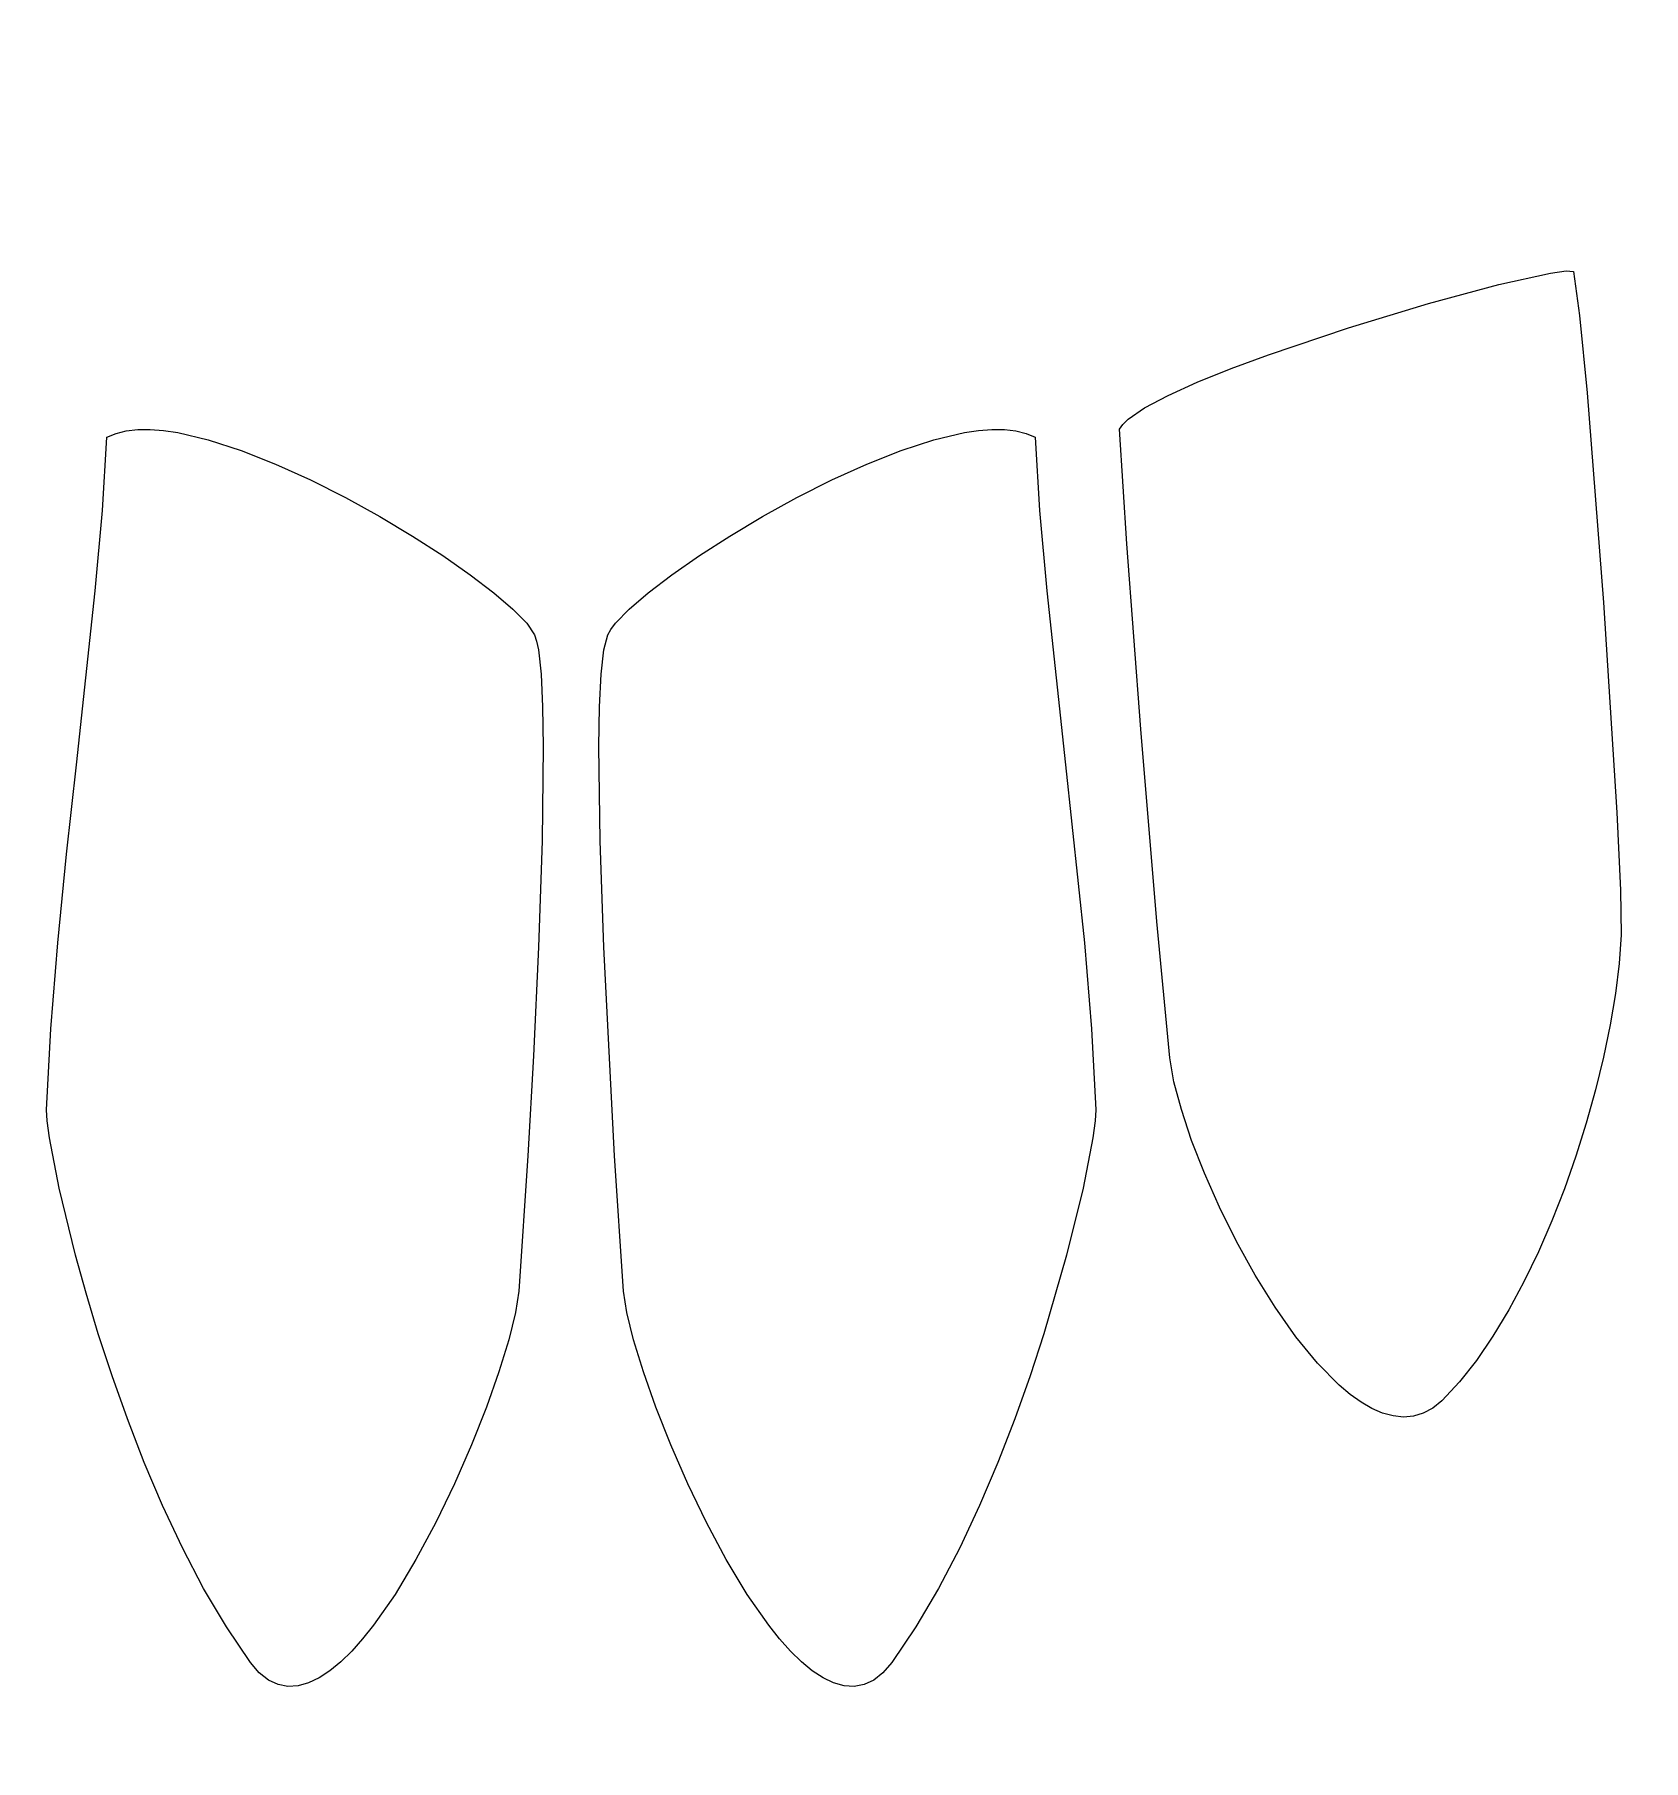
# Model space of a CAD drawing. Header units: millimetres. Extents: x -207 to 189, y -279 to 292.
# Drawn here: x -105.91 to -98.55, y 144.45 to 152.35 of the extents above; entities that cross this region are included whole.
import ezdxf

# ---------------------------------------------------------------- set-up
doc = ezdxf.new("R2010")
doc.units = ezdxf.units.MM
doc.header["$MEASUREMENT"] = 0
doc.layers.add('layer 1', color=7, linetype='Continuous')

msp = doc.modelspace()

# ---------------------------------------------------------------- linework, layer by layer
at = {"layer": 'layer 1', "lineweight": 9}
msp.add_open_spline([(-12.1732, -71.8089), (-12.1732, -71.8089), (-194.0377, -71.8089), (-194.0377, -71.8089), (-194.0377, -71.8089), (-194.0377, -71.8089), (-194.0377, -62.8057), (-194.0377, -62.8057), (-194.0377, -62.8057), (-194.0377, -62.8057), (-188.0357, -62.8057), (-188.0357, -62.8057), (-188.0357, -62.8057), (-188.0357, -62.8057), (-188.0357, -8.7866), (-188.0357, -8.7866), (-188.0357, -8.7866), (-188.0357, -8.7866), (-182.0335, -8.7866), (-182.0335, -8.7866), (-182.0335, -8.7866), (-182.0335, -8.7866), (-182.0335, 57.2368), (-182.0335, 57.2368), (-182.0335, 57.2368), (-182.0335, 57.2368), (-176.0313, 57.2368), (-176.0313, 57.2368), (-176.0313, 57.2368), (-176.0313, 57.2368), (-176.0313, 270.3124), (-176.0313, 270.3124), (-176.0313, 270.3124), (-175.5205, 274.5082), (-172.6642, 278.0508), (-168.6738, 279.445), (-168.6738, 279.445), (-125.8103, 291.5669), (-80.402, 291.5625), (-37.5372, 279.445), (-37.5372, 279.445), (-33.5462, 278.0527), (-30.6926, 274.508), (-30.1796, 270.3124), (-30.1796, 270.3124), (-30.1796, 270.3124), (-30.1796, 57.2368), (-30.1796, 57.2368), (-30.1796, 57.2368), (-30.1796, 57.2368), (-24.1774, 57.2368), (-24.1774, 57.2368), (-24.1774, 57.2368), (-24.1774, 57.2368), (-24.1774, -8.7866), (-24.1774, -8.7866), (-24.1774, -8.7866), (-24.1774, -8.7866), (-18.1754, -8.7866), (-18.1754, -8.7866), (-18.1754, -8.7866), (-18.1754, -8.7866), (-18.1754, -62.8057), (-18.1754, -62.8057), (-18.1754, -62.8057), (-18.1754, -62.8057), (-12.1732, -62.8057), (-12.1732, -62.8057), (-12.1732, -62.8057), (-12.1732, -62.8057), (-12.1732, -71.8089), (-12.1732, -71.8089)], degree=3, knots=[0, 0, 0, 0, 0.052632, 0.052632, 0.052632, 0.052632, 0.105263, 0.105263, 0.105263, 0.105263, 0.157895, 0.157895, 0.157895, 0.157895, 0.210526, 0.210526, 0.210526, 0.210526, 0.263158, 0.263158, 0.263158, 0.263158, 0.315789, 0.315789, 0.315789, 0.315789, 0.368421, 0.368421, 0.368421, 0.368421, 0.421053, 0.421053, 0.421053, 0.421053, 0.473684, 0.473684, 0.473684, 0.473684, 0.526316, 0.526316, 0.526316, 0.526316, 0.578947, 0.578947, 0.578947, 0.578947, 0.631579, 0.631579, 0.631579, 0.631579, 0.684211, 0.684211, 0.684211, 0.684211, 0.736842, 0.736842, 0.736842, 0.736842, 0.789474, 0.789474, 0.789474, 0.789474, 0.842105, 0.842105, 0.842105, 0.842105, 0.894737, 0.894737, 0.894737, 0.894737, 1, 1, 1, 1], dxfattribs=at)
at = {"layer": 'layer 1', "color": 5, "lineweight": 9}
for points, knots in [([(-100.9459, 150.5418), (-100.9459, 150.5418), (-100.9127, 150.0174), (-100.9127, 150.0174), (-100.9127, 150.0174), (-100.9127, 150.0174), (-100.8485, 149.1702), (-100.8485, 149.1702), (-100.8485, 149.1702), (-100.8485, 149.1702), (-100.7755, 148.29), (-100.7755, 148.29), (-100.7755, 148.29), (-100.7755, 148.29), (-100.7162, 147.6672), (-100.7162, 147.6672), (-100.7162, 147.6672), (-100.7162, 147.6672), (-100.6971, 147.5573), (-100.6971, 147.5573), (-100.6971, 147.5573), (-100.6971, 147.5573), (-100.6633, 147.43), (-100.6633, 147.43), (-100.6633, 147.43), (-100.6633, 147.43), (-100.6161, 147.2891), (-100.6161, 147.2891), (-100.6161, 147.2891), (-100.6161, 147.2891), (-100.5574, 147.1389), (-100.5574, 147.1389), (-100.5574, 147.1389), (-100.5574, 147.1389), (-100.4884, 146.9836), (-100.4884, 146.9836), (-100.4884, 146.9836), (-100.4884, 146.9836), (-100.4106, 146.8269), (-100.4106, 146.8269), (-100.4106, 146.8269), (-100.4106, 146.8269), (-100.3254, 146.673), (-100.3254, 146.673), (-100.3254, 146.673), (-100.3254, 146.673), (-100.2344, 146.5264), (-100.2344, 146.5264), (-100.2344, 146.5264), (-100.2344, 146.5264), (-100.1391, 146.3907), (-100.1391, 146.3907), (-100.1391, 146.3907), (-100.1391, 146.3907), (-100.0408, 146.2705), (-100.0408, 146.2705), (-100.0408, 146.2705), (-100.0408, 146.2705), (-99.9411, 146.1696), (-99.9411, 146.1696), (-99.9411, 146.1696), (-99.9411, 146.1696), (-99.891, 146.1276), (-99.891, 146.1276), (-99.891, 146.1276), (-99.891, 146.1276), (-99.8413, 146.092), (-99.8413, 146.092), (-99.8413, 146.092), (-99.8413, 146.092), (-99.7918, 146.0634), (-99.7918, 146.0634), (-99.7918, 146.0634), (-99.7918, 146.0634), (-99.7429, 146.0422), (-99.7429, 146.0422), (-99.7429, 146.0422), (-99.7429, 146.0422), (-99.6949, 146.0288), (-99.6949, 146.0288), (-99.6949, 146.0288), (-99.6949, 146.0288), (-99.6477, 146.0238), (-99.6477, 146.0238), (-99.6477, 146.0238), (-99.6477, 146.0238), (-99.6015, 146.0278), (-99.6015, 146.0278), (-99.6015, 146.0278), (-99.6015, 146.0278), (-99.5568, 146.0414), (-99.5568, 146.0414), (-99.5568, 146.0414), (-99.5568, 146.0414), (-99.5134, 146.0647), (-99.5134, 146.0647), (-99.5134, 146.0647), (-99.5134, 146.0647), (-99.4715, 146.0987), (-99.4715, 146.0987), (-99.4715, 146.0987), (-99.4715, 146.0987), (-99.3913, 146.1843), (-99.3913, 146.1843), (-99.3913, 146.1843), (-99.3913, 146.1843), (-99.3131, 146.2831), (-99.3131, 146.2831), (-99.3131, 146.2831), (-99.3131, 146.2831), (-99.2376, 146.3932), (-99.2376, 146.3932), (-99.2376, 146.3932), (-99.2376, 146.3932), (-99.165, 146.5136), (-99.165, 146.5136), (-99.165, 146.5136), (-99.165, 146.5136), (-99.0958, 146.6426), (-99.0958, 146.6426), (-99.0958, 146.6426), (-99.0958, 146.6426), (-99.0301, 146.7789), (-99.0301, 146.7789), (-99.0301, 146.7789), (-99.0301, 146.7789), (-98.9683, 146.9211), (-98.9683, 146.9211), (-98.9683, 146.9211), (-98.9683, 146.9211), (-98.911, 147.0677), (-98.911, 147.0677), (-98.911, 147.0677), (-98.911, 147.0677), (-98.8582, 147.2173), (-98.8582, 147.2173), (-98.8582, 147.2173), (-98.8582, 147.2173), (-98.8107, 147.3687), (-98.8107, 147.3687), (-98.8107, 147.3687), (-98.8107, 147.3687), (-98.7684, 147.52), (-98.7684, 147.52), (-98.7684, 147.52), (-98.7684, 147.52), (-98.7319, 147.67), (-98.7319, 147.67), (-98.7319, 147.67), (-98.7319, 147.67), (-98.7015, 147.8176), (-98.7015, 147.8176), (-98.7015, 147.8176), (-98.7015, 147.8176), (-98.6776, 147.9609), (-98.6776, 147.9609), (-98.6776, 147.9609), (-98.6776, 147.9609), (-98.6606, 148.0987), (-98.6606, 148.0987), (-98.6606, 148.0987), (-98.6606, 148.0987), (-98.6507, 148.2296), (-98.6507, 148.2296), (-98.6507, 148.2296), (-98.6507, 148.2296), (-98.6536, 148.4343), (-98.6536, 148.4343), (-98.6536, 148.4343), (-98.6536, 148.4343), (-98.6704, 148.7896), (-98.6704, 148.7896), (-98.6704, 148.7896), (-98.6704, 148.7896), (-98.7319, 149.7503), (-98.7319, 149.7503), (-98.7319, 149.7503), (-98.7319, 149.7503), (-98.8072, 150.7093), (-98.8072, 150.7093), (-98.8072, 150.7093), (-98.8072, 150.7093), (-98.8416, 151.0622), (-98.8416, 151.0622), (-98.8416, 151.0622), (-98.8416, 151.0622), (-98.8688, 151.2639), (-98.8688, 151.2639), (-98.8688, 151.2639), (-98.8688, 151.2639), (-98.9032, 151.2663), (-98.9032, 151.2663), (-98.9032, 151.2663), (-98.9032, 151.2663), (-98.975, 151.2562), (-98.975, 151.2562), (-98.975, 151.2562), (-98.975, 151.2562), (-99.2105, 151.2035), (-99.2105, 151.2035), (-99.2105, 151.2035), (-99.2105, 151.2035), (-99.5325, 151.1165), (-99.5325, 151.1165), (-99.5325, 151.1165), (-99.5325, 151.1165), (-99.8983, 151.006), (-99.8983, 151.006), (-99.8983, 151.006), (-99.8983, 151.006), (-100.2652, 150.8826), (-100.2652, 150.8826), (-100.2652, 150.8826), (-100.2652, 150.8826), (-100.4357, 150.8193), (-100.4357, 150.8193), (-100.4357, 150.8193), (-100.4357, 150.8193), (-100.5907, 150.7568), (-100.5907, 150.7568), (-100.5907, 150.7568), (-100.5907, 150.7568), (-100.7242, 150.6966), (-100.7242, 150.6966), (-100.7242, 150.6966), (-100.7242, 150.6966), (-100.8317, 150.6397), (-100.8317, 150.6397), (-100.8317, 150.6397), (-100.8317, 150.6397), (-100.9073, 150.5877), (-100.9073, 150.5877), (-100.9073, 150.5877), (-100.9073, 150.5877), (-100.9316, 150.5638), (-100.9316, 150.5638), (-100.9316, 150.5638), (-100.9316, 150.5638), (-100.9459, 150.5418), (-100.9459, 150.5418)], [0, 0, 0, 0, 0.016393, 0.016393, 0.016393, 0.016393, 0.032787, 0.032787, 0.032787, 0.032787, 0.04918, 0.04918, 0.04918, 0.04918, 0.065574, 0.065574, 0.065574, 0.065574, 0.081967, 0.081967, 0.081967, 0.081967, 0.098361, 0.098361, 0.098361, 0.098361, 0.114754, 0.114754, 0.114754, 0.114754, 0.131148, 0.131148, 0.131148, 0.131148, 0.147541, 0.147541, 0.147541, 0.147541, 0.163934, 0.163934, 0.163934, 0.163934, 0.180328, 0.180328, 0.180328, 0.180328, 0.196721, 0.196721, 0.196721, 0.196721, 0.213115, 0.213115, 0.213115, 0.213115, 0.229508, 0.229508, 0.229508, 0.229508, 0.245902, 0.245902, 0.245902, 0.245902, 0.262295, 0.262295, 0.262295, 0.262295, 0.278689, 0.278689, 0.278689, 0.278689, 0.295082, 0.295082, 0.295082, 0.295082, 0.311475, 0.311475, 0.311475, 0.311475, 0.327869, 0.327869, 0.327869, 0.327869, 0.344262, 0.344262, 0.344262, 0.344262, 0.360656, 0.360656, 0.360656, 0.360656, 0.377049, 0.377049, 0.377049, 0.377049, 0.393443, 0.393443, 0.393443, 0.393443, 0.409836, 0.409836, 0.409836, 0.409836, 0.42623, 0.42623, 0.42623, 0.42623, 0.442623, 0.442623, 0.442623, 0.442623, 0.459016, 0.459016, 0.459016, 0.459016, 0.47541, 0.47541, 0.47541, 0.47541, 0.491803, 0.491803, 0.491803, 0.491803, 0.508197, 0.508197, 0.508197, 0.508197, 0.52459, 0.52459, 0.52459, 0.52459, 0.540984, 0.540984, 0.540984, 0.540984, 0.557377, 0.557377, 0.557377, 0.557377, 0.57377, 0.57377, 0.57377, 0.57377, 0.590164, 0.590164, 0.590164, 0.590164, 0.606557, 0.606557, 0.606557, 0.606557, 0.622951, 0.622951, 0.622951, 0.622951, 0.639344, 0.639344, 0.639344, 0.639344, 0.655738, 0.655738, 0.655738, 0.655738, 0.672131, 0.672131, 0.672131, 0.672131, 0.688525, 0.688525, 0.688525, 0.688525, 0.704918, 0.704918, 0.704918, 0.704918, 0.721311, 0.721311, 0.721311, 0.721311, 0.737705, 0.737705, 0.737705, 0.737705, 0.754098, 0.754098, 0.754098, 0.754098, 0.770492, 0.770492, 0.770492, 0.770492, 0.786885, 0.786885, 0.786885, 0.786885, 0.803279, 0.803279, 0.803279, 0.803279, 0.819672, 0.819672, 0.819672, 0.819672, 0.836066, 0.836066, 0.836066, 0.836066, 0.852459, 0.852459, 0.852459, 0.852459, 0.868852, 0.868852, 0.868852, 0.868852, 0.885246, 0.885246, 0.885246, 0.885246, 0.901639, 0.901639, 0.901639, 0.901639, 0.918033, 0.918033, 0.918033, 0.918033, 0.934426, 0.934426, 0.934426, 0.934426, 0.95082, 0.95082, 0.95082, 0.95082, 0.967213, 0.967213, 0.967213, 0.967213, 1, 1, 1, 1]), ([(-105.5782, 150.5053), (-105.5782, 150.5053), (-105.5987, 150.1701), (-105.5987, 150.1701), (-105.5987, 150.1701), (-105.5987, 150.1701), (-105.6316, 149.8028), (-105.6316, 149.8028), (-105.6316, 149.8028), (-105.6316, 149.8028), (-105.7178, 149.0078), (-105.7178, 149.0078), (-105.7178, 149.0078), (-105.7178, 149.0078), (-105.7627, 148.5983), (-105.7627, 148.5983), (-105.7627, 148.5983), (-105.7627, 148.5983), (-105.8034, 148.1927), (-105.8034, 148.1927), (-105.8034, 148.1927), (-105.8034, 148.1927), (-105.8355, 147.8), (-105.8355, 147.8), (-105.8355, 147.8), (-105.8355, 147.8), (-105.8548, 147.4294), (-105.8548, 147.4294), (-105.8548, 147.4294), (-105.8548, 147.4294), (-105.8521, 147.379), (-105.8521, 147.379), (-105.8521, 147.379), (-105.8521, 147.379), (-105.8414, 147.3006), (-105.8414, 147.3006), (-105.8414, 147.3006), (-105.8414, 147.3006), (-105.7969, 147.0713), (-105.7969, 147.0713), (-105.7969, 147.0713), (-105.7969, 147.0713), (-105.7222, 146.7649), (-105.7222, 146.7649), (-105.7222, 146.7649), (-105.7222, 146.7649), (-105.6736, 146.5901), (-105.6736, 146.5901), (-105.6736, 146.5901), (-105.6736, 146.5901), (-105.6178, 146.4051), (-105.6178, 146.4051), (-105.6178, 146.4051), (-105.6178, 146.4051), (-105.5549, 146.2124), (-105.5549, 146.2124), (-105.5549, 146.2124), (-105.5549, 146.2124), (-105.485, 146.0152), (-105.485, 146.0152), (-105.485, 146.0152), (-105.485, 146.0152), (-105.408, 145.8165), (-105.408, 145.8165), (-105.408, 145.8165), (-105.408, 145.8165), (-105.3241, 145.619), (-105.3241, 145.619), (-105.3241, 145.619), (-105.3241, 145.619), (-105.2335, 145.4258), (-105.2335, 145.4258), (-105.2335, 145.4258), (-105.2335, 145.4258), (-105.136, 145.2399), (-105.136, 145.2399), (-105.136, 145.2399), (-105.136, 145.2399), (-105.0322, 145.0639), (-105.0322, 145.0639), (-105.0322, 145.0639), (-105.0322, 145.0639), (-104.9218, 144.9012), (-104.9218, 144.9012), (-104.9218, 144.9012), (-104.9218, 144.9012), (-104.8815, 144.8544), (-104.8815, 144.8544), (-104.8815, 144.8544), (-104.8815, 144.8544), (-104.8392, 144.821), (-104.8392, 144.821), (-104.8392, 144.821), (-104.8392, 144.821), (-104.7955, 144.8003), (-104.7955, 144.8003), (-104.7955, 144.8003), (-104.7955, 144.8003), (-104.7502, 144.7915), (-104.7502, 144.7915), (-104.7502, 144.7915), (-104.7502, 144.7915), (-104.7035, 144.7942), (-104.7035, 144.7942), (-104.7035, 144.7942), (-104.7035, 144.7942), (-104.656, 144.8076), (-104.656, 144.8076), (-104.656, 144.8076), (-104.656, 144.8076), (-104.6074, 144.8307), (-104.6074, 144.8307), (-104.6074, 144.8307), (-104.6074, 144.8307), (-104.5581, 144.8632), (-104.5581, 144.8632), (-104.5581, 144.8632), (-104.5581, 144.8632), (-104.5086, 144.9043), (-104.5086, 144.9043), (-104.5086, 144.9043), (-104.5086, 144.9043), (-104.4585, 144.953), (-104.4585, 144.953), (-104.4585, 144.953), (-104.4585, 144.953), (-104.4087, 145.009), (-104.4087, 145.009), (-104.4087, 145.009), (-104.4087, 145.009), (-104.3588, 145.0713), (-104.3588, 145.0713), (-104.3588, 145.0713), (-104.3588, 145.0713), (-104.2602, 145.2127), (-104.2602, 145.2127), (-104.2602, 145.2127), (-104.2602, 145.2127), (-104.1646, 145.3716), (-104.1646, 145.3716), (-104.1646, 145.3716), (-104.1646, 145.3716), (-104.0734, 145.5422), (-104.0734, 145.5422), (-104.0734, 145.5422), (-104.0734, 145.5422), (-103.9882, 145.719), (-103.9882, 145.719), (-103.9882, 145.719), (-103.9882, 145.719), (-103.9108, 145.8965), (-103.9108, 145.8965), (-103.9108, 145.8965), (-103.9108, 145.8965), (-103.8426, 146.0691), (-103.8426, 146.0691), (-103.8426, 146.0691), (-103.8426, 146.0691), (-103.7853, 146.2314), (-103.7853, 146.2314), (-103.7853, 146.2314), (-103.7853, 146.2314), (-103.7405, 146.3774), (-103.7405, 146.3774), (-103.7405, 146.3774), (-103.7405, 146.3774), (-103.7096, 146.5018), (-103.7096, 146.5018), (-103.7096, 146.5018), (-103.7096, 146.5018), (-103.6945, 146.5991), (-103.6945, 146.5991), (-103.6945, 146.5991), (-103.6945, 146.5991), (-103.6524, 147.2181), (-103.6524, 147.2181), (-103.6524, 147.2181), (-103.6524, 147.2181), (-103.6268, 147.6767), (-103.6268, 147.6767), (-103.6268, 147.6767), (-103.6268, 147.6767), (-103.6037, 148.1728), (-103.6037, 148.1728), (-103.6037, 148.1728), (-103.6037, 148.1728), (-103.5875, 148.66), (-103.5875, 148.66), (-103.5875, 148.66), (-103.5875, 148.66), (-103.5823, 149.0915), (-103.5823, 149.0915), (-103.5823, 149.0915), (-103.5823, 149.0915), (-103.5852, 149.2719), (-103.5852, 149.2719), (-103.5852, 149.2719), (-103.5852, 149.2719), (-103.5926, 149.421), (-103.5926, 149.421), (-103.5926, 149.421), (-103.5926, 149.421), (-103.6047, 149.533), (-103.6047, 149.533), (-103.6047, 149.533), (-103.6047, 149.533), (-103.6129, 149.5731), (-103.6129, 149.5731), (-103.6129, 149.5731), (-103.6129, 149.5731), (-103.6224, 149.602), (-103.6224, 149.602), (-103.6224, 149.602), (-103.6224, 149.602), (-103.6578, 149.6543), (-103.6578, 149.6543), (-103.6578, 149.6543), (-103.6578, 149.6543), (-103.7209, 149.7193), (-103.7209, 149.7193), (-103.7209, 149.7193), (-103.7209, 149.7193), (-103.8082, 149.7944), (-103.8082, 149.7944), (-103.8082, 149.7944), (-103.8082, 149.7944), (-103.9162, 149.8768), (-103.9162, 149.8768), (-103.9162, 149.8768), (-103.9162, 149.8768), (-104.0415, 149.9641), (-104.0415, 149.9641), (-104.0415, 149.9641), (-104.0415, 149.9641), (-104.1809, 150.0537), (-104.1809, 150.0537), (-104.1809, 150.0537), (-104.1809, 150.0537), (-104.3305, 150.143), (-104.3305, 150.143), (-104.3305, 150.143), (-104.3305, 150.143), (-104.4872, 150.2292), (-104.4872, 150.2292), (-104.4872, 150.2292), (-104.4872, 150.2292), (-104.6475, 150.31), (-104.6475, 150.31), (-104.6475, 150.31), (-104.6475, 150.31), (-104.8079, 150.3828), (-104.8079, 150.3828), (-104.8079, 150.3828), (-104.8079, 150.3828), (-104.9648, 150.4449), (-104.9648, 150.4449), (-104.9648, 150.4449), (-104.9648, 150.4449), (-105.1148, 150.4939), (-105.1148, 150.4939), (-105.1148, 150.4939), (-105.1148, 150.4939), (-105.2547, 150.5269), (-105.2547, 150.5269), (-105.2547, 150.5269), (-105.2547, 150.5269), (-105.3197, 150.5367), (-105.3197, 150.5367), (-105.3197, 150.5367), (-105.3197, 150.5367), (-105.3808, 150.5415), (-105.3808, 150.5415), (-105.3808, 150.5415), (-105.3808, 150.5415), (-105.4378, 150.5411), (-105.4378, 150.5411), (-105.4378, 150.5411), (-105.4378, 150.5411), (-105.49, 150.5352), (-105.49, 150.5352), (-105.49, 150.5352), (-105.49, 150.5352), (-105.5368, 150.5233), (-105.5368, 150.5233), (-105.5368, 150.5233), (-105.5368, 150.5233), (-105.5782, 150.5053), (-105.5782, 150.5053)], [0, 0, 0, 0, 0.013699, 0.013699, 0.013699, 0.013699, 0.027397, 0.027397, 0.027397, 0.027397, 0.041096, 0.041096, 0.041096, 0.041096, 0.054795, 0.054795, 0.054795, 0.054795, 0.068493, 0.068493, 0.068493, 0.068493, 0.082192, 0.082192, 0.082192, 0.082192, 0.09589, 0.09589, 0.09589, 0.09589, 0.109589, 0.109589, 0.109589, 0.109589, 0.123288, 0.123288, 0.123288, 0.123288, 0.136986, 0.136986, 0.136986, 0.136986, 0.150685, 0.150685, 0.150685, 0.150685, 0.164384, 0.164384, 0.164384, 0.164384, 0.178082, 0.178082, 0.178082, 0.178082, 0.191781, 0.191781, 0.191781, 0.191781, 0.205479, 0.205479, 0.205479, 0.205479, 0.219178, 0.219178, 0.219178, 0.219178, 0.232877, 0.232877, 0.232877, 0.232877, 0.246575, 0.246575, 0.246575, 0.246575, 0.260274, 0.260274, 0.260274, 0.260274, 0.273973, 0.273973, 0.273973, 0.273973, 0.287671, 0.287671, 0.287671, 0.287671, 0.30137, 0.30137, 0.30137, 0.30137, 0.315068, 0.315068, 0.315068, 0.315068, 0.328767, 0.328767, 0.328767, 0.328767, 0.342466, 0.342466, 0.342466, 0.342466, 0.356164, 0.356164, 0.356164, 0.356164, 0.369863, 0.369863, 0.369863, 0.369863, 0.383562, 0.383562, 0.383562, 0.383562, 0.39726, 0.39726, 0.39726, 0.39726, 0.410959, 0.410959, 0.410959, 0.410959, 0.424658, 0.424658, 0.424658, 0.424658, 0.438356, 0.438356, 0.438356, 0.438356, 0.452055, 0.452055, 0.452055, 0.452055, 0.465753, 0.465753, 0.465753, 0.465753, 0.479452, 0.479452, 0.479452, 0.479452, 0.493151, 0.493151, 0.493151, 0.493151, 0.506849, 0.506849, 0.506849, 0.506849, 0.520548, 0.520548, 0.520548, 0.520548, 0.534247, 0.534247, 0.534247, 0.534247, 0.547945, 0.547945, 0.547945, 0.547945, 0.561644, 0.561644, 0.561644, 0.561644, 0.575342, 0.575342, 0.575342, 0.575342, 0.589041, 0.589041, 0.589041, 0.589041, 0.60274, 0.60274, 0.60274, 0.60274, 0.616438, 0.616438, 0.616438, 0.616438, 0.630137, 0.630137, 0.630137, 0.630137, 0.643836, 0.643836, 0.643836, 0.643836, 0.657534, 0.657534, 0.657534, 0.657534, 0.671233, 0.671233, 0.671233, 0.671233, 0.684932, 0.684932, 0.684932, 0.684932, 0.69863, 0.69863, 0.69863, 0.69863, 0.712329, 0.712329, 0.712329, 0.712329, 0.726027, 0.726027, 0.726027, 0.726027, 0.739726, 0.739726, 0.739726, 0.739726, 0.753425, 0.753425, 0.753425, 0.753425, 0.767123, 0.767123, 0.767123, 0.767123, 0.780822, 0.780822, 0.780822, 0.780822, 0.794521, 0.794521, 0.794521, 0.794521, 0.808219, 0.808219, 0.808219, 0.808219, 0.821918, 0.821918, 0.821918, 0.821918, 0.835616, 0.835616, 0.835616, 0.835616, 0.849315, 0.849315, 0.849315, 0.849315, 0.863014, 0.863014, 0.863014, 0.863014, 0.876712, 0.876712, 0.876712, 0.876712, 0.890411, 0.890411, 0.890411, 0.890411, 0.90411, 0.90411, 0.90411, 0.90411, 0.917808, 0.917808, 0.917808, 0.917808, 0.931507, 0.931507, 0.931507, 0.931507, 0.945205, 0.945205, 0.945205, 0.945205, 0.958904, 0.958904, 0.958904, 0.958904, 0.972603, 0.972603, 0.972603, 0.972603, 1, 1, 1, 1]), ([(-101.3324, 150.5053), (-101.3324, 150.5053), (-101.3736, 150.5233), (-101.3736, 150.5233), (-101.3736, 150.5233), (-101.3736, 150.5233), (-101.4207, 150.5352), (-101.4207, 150.5352), (-101.4207, 150.5352), (-101.4207, 150.5352), (-101.4728, 150.5411), (-101.4728, 150.5411), (-101.4728, 150.5411), (-101.4728, 150.5411), (-101.5296, 150.5415), (-101.5296, 150.5415), (-101.5296, 150.5415), (-101.5296, 150.5415), (-101.5907, 150.5367), (-101.5907, 150.5367), (-101.5907, 150.5367), (-101.5907, 150.5367), (-101.6557, 150.5269), (-101.6557, 150.5269), (-101.6557, 150.5269), (-101.6557, 150.5269), (-101.7954, 150.4939), (-101.7954, 150.4939), (-101.7954, 150.4939), (-101.7954, 150.4939), (-101.9454, 150.4449), (-101.9454, 150.4449), (-101.9454, 150.4449), (-101.9454, 150.4449), (-102.1023, 150.3828), (-102.1023, 150.3828), (-102.1023, 150.3828), (-102.1023, 150.3828), (-102.2625, 150.31), (-102.2625, 150.31), (-102.2625, 150.31), (-102.2625, 150.31), (-102.4226, 150.2292), (-102.4226, 150.2292), (-102.4226, 150.2292), (-102.4226, 150.2292), (-102.5794, 150.143), (-102.5794, 150.143), (-102.5794, 150.143), (-102.5794, 150.143), (-102.729, 150.0537), (-102.729, 150.0537), (-102.729, 150.0537), (-102.729, 150.0537), (-102.8683, 149.9641), (-102.8683, 149.9641), (-102.8683, 149.9641), (-102.8683, 149.9641), (-102.9937, 149.8768), (-102.9937, 149.8768), (-102.9937, 149.8768), (-102.9937, 149.8768), (-103.1017, 149.7944), (-103.1017, 149.7944), (-103.1017, 149.7944), (-103.1017, 149.7944), (-103.189, 149.7193), (-103.189, 149.7193), (-103.189, 149.7193), (-103.189, 149.7193), (-103.2521, 149.6543), (-103.2521, 149.6543), (-103.2521, 149.6543), (-103.2521, 149.6543), (-103.2735, 149.6264), (-103.2735, 149.6264), (-103.2735, 149.6264), (-103.2735, 149.6264), (-103.2876, 149.602), (-103.2876, 149.602), (-103.2876, 149.602), (-103.2876, 149.602), (-103.3052, 149.533), (-103.3052, 149.533), (-103.3052, 149.533), (-103.3052, 149.533), (-103.3172, 149.421), (-103.3172, 149.421), (-103.3172, 149.421), (-103.3172, 149.421), (-103.3245, 149.2719), (-103.3245, 149.2719), (-103.3245, 149.2719), (-103.3245, 149.2719), (-103.3274, 149.0915), (-103.3274, 149.0915), (-103.3274, 149.0915), (-103.3274, 149.0915), (-103.322, 148.66), (-103.322, 148.66), (-103.322, 148.66), (-103.322, 148.66), (-103.3058, 148.1728), (-103.3058, 148.1728), (-103.3058, 148.1728), (-103.3058, 148.1728), (-103.257, 147.2181), (-103.257, 147.2181), (-103.257, 147.2181), (-103.257, 147.2181), (-103.2156, 146.5991), (-103.2156, 146.5991), (-103.2156, 146.5991), (-103.2156, 146.5991), (-103.2003, 146.5018), (-103.2003, 146.5018), (-103.2003, 146.5018), (-103.2003, 146.5018), (-103.1693, 146.3774), (-103.1693, 146.3774), (-103.1693, 146.3774), (-103.1693, 146.3774), (-103.1244, 146.2314), (-103.1244, 146.2314), (-103.1244, 146.2314), (-103.1244, 146.2314), (-103.0671, 146.0691), (-103.0671, 146.0691), (-103.0671, 146.0691), (-103.0671, 146.0691), (-102.9988, 145.8965), (-102.9988, 145.8965), (-102.9988, 145.8965), (-102.9988, 145.8965), (-102.9214, 145.719), (-102.9214, 145.719), (-102.9214, 145.719), (-102.9214, 145.719), (-102.8362, 145.5422), (-102.8362, 145.5422), (-102.8362, 145.5422), (-102.8362, 145.5422), (-102.745, 145.3716), (-102.745, 145.3716), (-102.745, 145.3716), (-102.745, 145.3716), (-102.6495, 145.2127), (-102.6495, 145.2127), (-102.6495, 145.2127), (-102.6495, 145.2127), (-102.5509, 145.0713), (-102.5509, 145.0713), (-102.5509, 145.0713), (-102.5509, 145.0713), (-102.501, 145.009), (-102.501, 145.009), (-102.501, 145.009), (-102.501, 145.009), (-102.4511, 144.953), (-102.4511, 144.953), (-102.4511, 144.953), (-102.4511, 144.953), (-102.4012, 144.9043), (-102.4012, 144.9043), (-102.4012, 144.9043), (-102.4012, 144.9043), (-102.3515, 144.8632), (-102.3515, 144.8632), (-102.3515, 144.8632), (-102.3515, 144.8632), (-102.3024, 144.8307), (-102.3024, 144.8307), (-102.3024, 144.8307), (-102.3024, 144.8307), (-102.2539, 144.8076), (-102.2539, 144.8076), (-102.2539, 144.8076), (-102.2539, 144.8076), (-102.2063, 144.7942), (-102.2063, 144.7942), (-102.2063, 144.7942), (-102.2063, 144.7942), (-102.1597, 144.7915), (-102.1597, 144.7915), (-102.1597, 144.7915), (-102.1597, 144.7915), (-102.1144, 144.8003), (-102.1144, 144.8003), (-102.1144, 144.8003), (-102.1144, 144.8003), (-102.0704, 144.821), (-102.0704, 144.821), (-102.0704, 144.821), (-102.0704, 144.821), (-102.0284, 144.8544), (-102.0284, 144.8544), (-102.0284, 144.8544), (-102.0284, 144.8544), (-101.9881, 144.9012), (-101.9881, 144.9012), (-101.9881, 144.9012), (-101.9881, 144.9012), (-101.8778, 145.0639), (-101.8778, 145.0639), (-101.8778, 145.0639), (-101.8778, 145.0639), (-101.774, 145.2399), (-101.774, 145.2399), (-101.774, 145.2399), (-101.774, 145.2399), (-101.6767, 145.4258), (-101.6767, 145.4258), (-101.6767, 145.4258), (-101.6767, 145.4258), (-101.5862, 145.619), (-101.5862, 145.619), (-101.5862, 145.619), (-101.5862, 145.619), (-101.5023, 145.8165), (-101.5023, 145.8165), (-101.5023, 145.8165), (-101.5023, 145.8165), (-101.4252, 146.0152), (-101.4252, 146.0152), (-101.4252, 146.0152), (-101.4252, 146.0152), (-101.3553, 146.2124), (-101.3553, 146.2124), (-101.3553, 146.2124), (-101.3553, 146.2124), (-101.2924, 146.4051), (-101.2924, 146.4051), (-101.2924, 146.4051), (-101.2924, 146.4051), (-101.1881, 146.7649), (-101.1881, 146.7649), (-101.1881, 146.7649), (-101.1881, 146.7649), (-101.1132, 147.0713), (-101.1132, 147.0713), (-101.1132, 147.0713), (-101.1132, 147.0713), (-101.0684, 147.3006), (-101.0684, 147.3006), (-101.0684, 147.3006), (-101.0684, 147.3006), (-101.0577, 147.379), (-101.0577, 147.379), (-101.0577, 147.379), (-101.0577, 147.379), (-101.0549, 147.4294), (-101.0549, 147.4294), (-101.0549, 147.4294), (-101.0549, 147.4294), (-101.0744, 147.8), (-101.0744, 147.8), (-101.0744, 147.8), (-101.0744, 147.8), (-101.1067, 148.1927), (-101.1067, 148.1927), (-101.1067, 148.1927), (-101.1067, 148.1927), (-101.1927, 149.0078), (-101.1927, 149.0078), (-101.1927, 149.0078), (-101.1927, 149.0078), (-101.279, 149.8028), (-101.279, 149.8028), (-101.279, 149.8028), (-101.279, 149.8028), (-101.3119, 150.1701), (-101.3119, 150.1701), (-101.3119, 150.1701), (-101.3119, 150.1701), (-101.3324, 150.5053), (-101.3324, 150.5053)], [0, 0, 0, 0, 0.014286, 0.014286, 0.014286, 0.014286, 0.028571, 0.028571, 0.028571, 0.028571, 0.042857, 0.042857, 0.042857, 0.042857, 0.057143, 0.057143, 0.057143, 0.057143, 0.071429, 0.071429, 0.071429, 0.071429, 0.085714, 0.085714, 0.085714, 0.085714, 0.1, 0.1, 0.1, 0.1, 0.114286, 0.114286, 0.114286, 0.114286, 0.128571, 0.128571, 0.128571, 0.128571, 0.142857, 0.142857, 0.142857, 0.142857, 0.157143, 0.157143, 0.157143, 0.157143, 0.171429, 0.171429, 0.171429, 0.171429, 0.185714, 0.185714, 0.185714, 0.185714, 0.2, 0.2, 0.2, 0.2, 0.214286, 0.214286, 0.214286, 0.214286, 0.228571, 0.228571, 0.228571, 0.228571, 0.242857, 0.242857, 0.242857, 0.242857, 0.257143, 0.257143, 0.257143, 0.257143, 0.271429, 0.271429, 0.271429, 0.271429, 0.285714, 0.285714, 0.285714, 0.285714, 0.3, 0.3, 0.3, 0.3, 0.314286, 0.314286, 0.314286, 0.314286, 0.328571, 0.328571, 0.328571, 0.328571, 0.342857, 0.342857, 0.342857, 0.342857, 0.357143, 0.357143, 0.357143, 0.357143, 0.371429, 0.371429, 0.371429, 0.371429, 0.385714, 0.385714, 0.385714, 0.385714, 0.4, 0.4, 0.4, 0.4, 0.414286, 0.414286, 0.414286, 0.414286, 0.428571, 0.428571, 0.428571, 0.428571, 0.442857, 0.442857, 0.442857, 0.442857, 0.457143, 0.457143, 0.457143, 0.457143, 0.471429, 0.471429, 0.471429, 0.471429, 0.485714, 0.485714, 0.485714, 0.485714, 0.5, 0.5, 0.5, 0.5, 0.514286, 0.514286, 0.514286, 0.514286, 0.528571, 0.528571, 0.528571, 0.528571, 0.542857, 0.542857, 0.542857, 0.542857, 0.557143, 0.557143, 0.557143, 0.557143, 0.571429, 0.571429, 0.571429, 0.571429, 0.585714, 0.585714, 0.585714, 0.585714, 0.6, 0.6, 0.6, 0.6, 0.614286, 0.614286, 0.614286, 0.614286, 0.628571, 0.628571, 0.628571, 0.628571, 0.642857, 0.642857, 0.642857, 0.642857, 0.657143, 0.657143, 0.657143, 0.657143, 0.671429, 0.671429, 0.671429, 0.671429, 0.685714, 0.685714, 0.685714, 0.685714, 0.7, 0.7, 0.7, 0.7, 0.714286, 0.714286, 0.714286, 0.714286, 0.728571, 0.728571, 0.728571, 0.728571, 0.742857, 0.742857, 0.742857, 0.742857, 0.757143, 0.757143, 0.757143, 0.757143, 0.771429, 0.771429, 0.771429, 0.771429, 0.785714, 0.785714, 0.785714, 0.785714, 0.8, 0.8, 0.8, 0.8, 0.814286, 0.814286, 0.814286, 0.814286, 0.828571, 0.828571, 0.828571, 0.828571, 0.842857, 0.842857, 0.842857, 0.842857, 0.857143, 0.857143, 0.857143, 0.857143, 0.871429, 0.871429, 0.871429, 0.871429, 0.885714, 0.885714, 0.885714, 0.885714, 0.9, 0.9, 0.9, 0.9, 0.914286, 0.914286, 0.914286, 0.914286, 0.928571, 0.928571, 0.928571, 0.928571, 0.942857, 0.942857, 0.942857, 0.942857, 0.957143, 0.957143, 0.957143, 0.957143, 0.971429, 0.971429, 0.971429, 0.971429, 1, 1, 1, 1])]:
    msp.add_open_spline(points, degree=3, knots=knots, dxfattribs=at)

doc.saveas('drawing.dxf')
